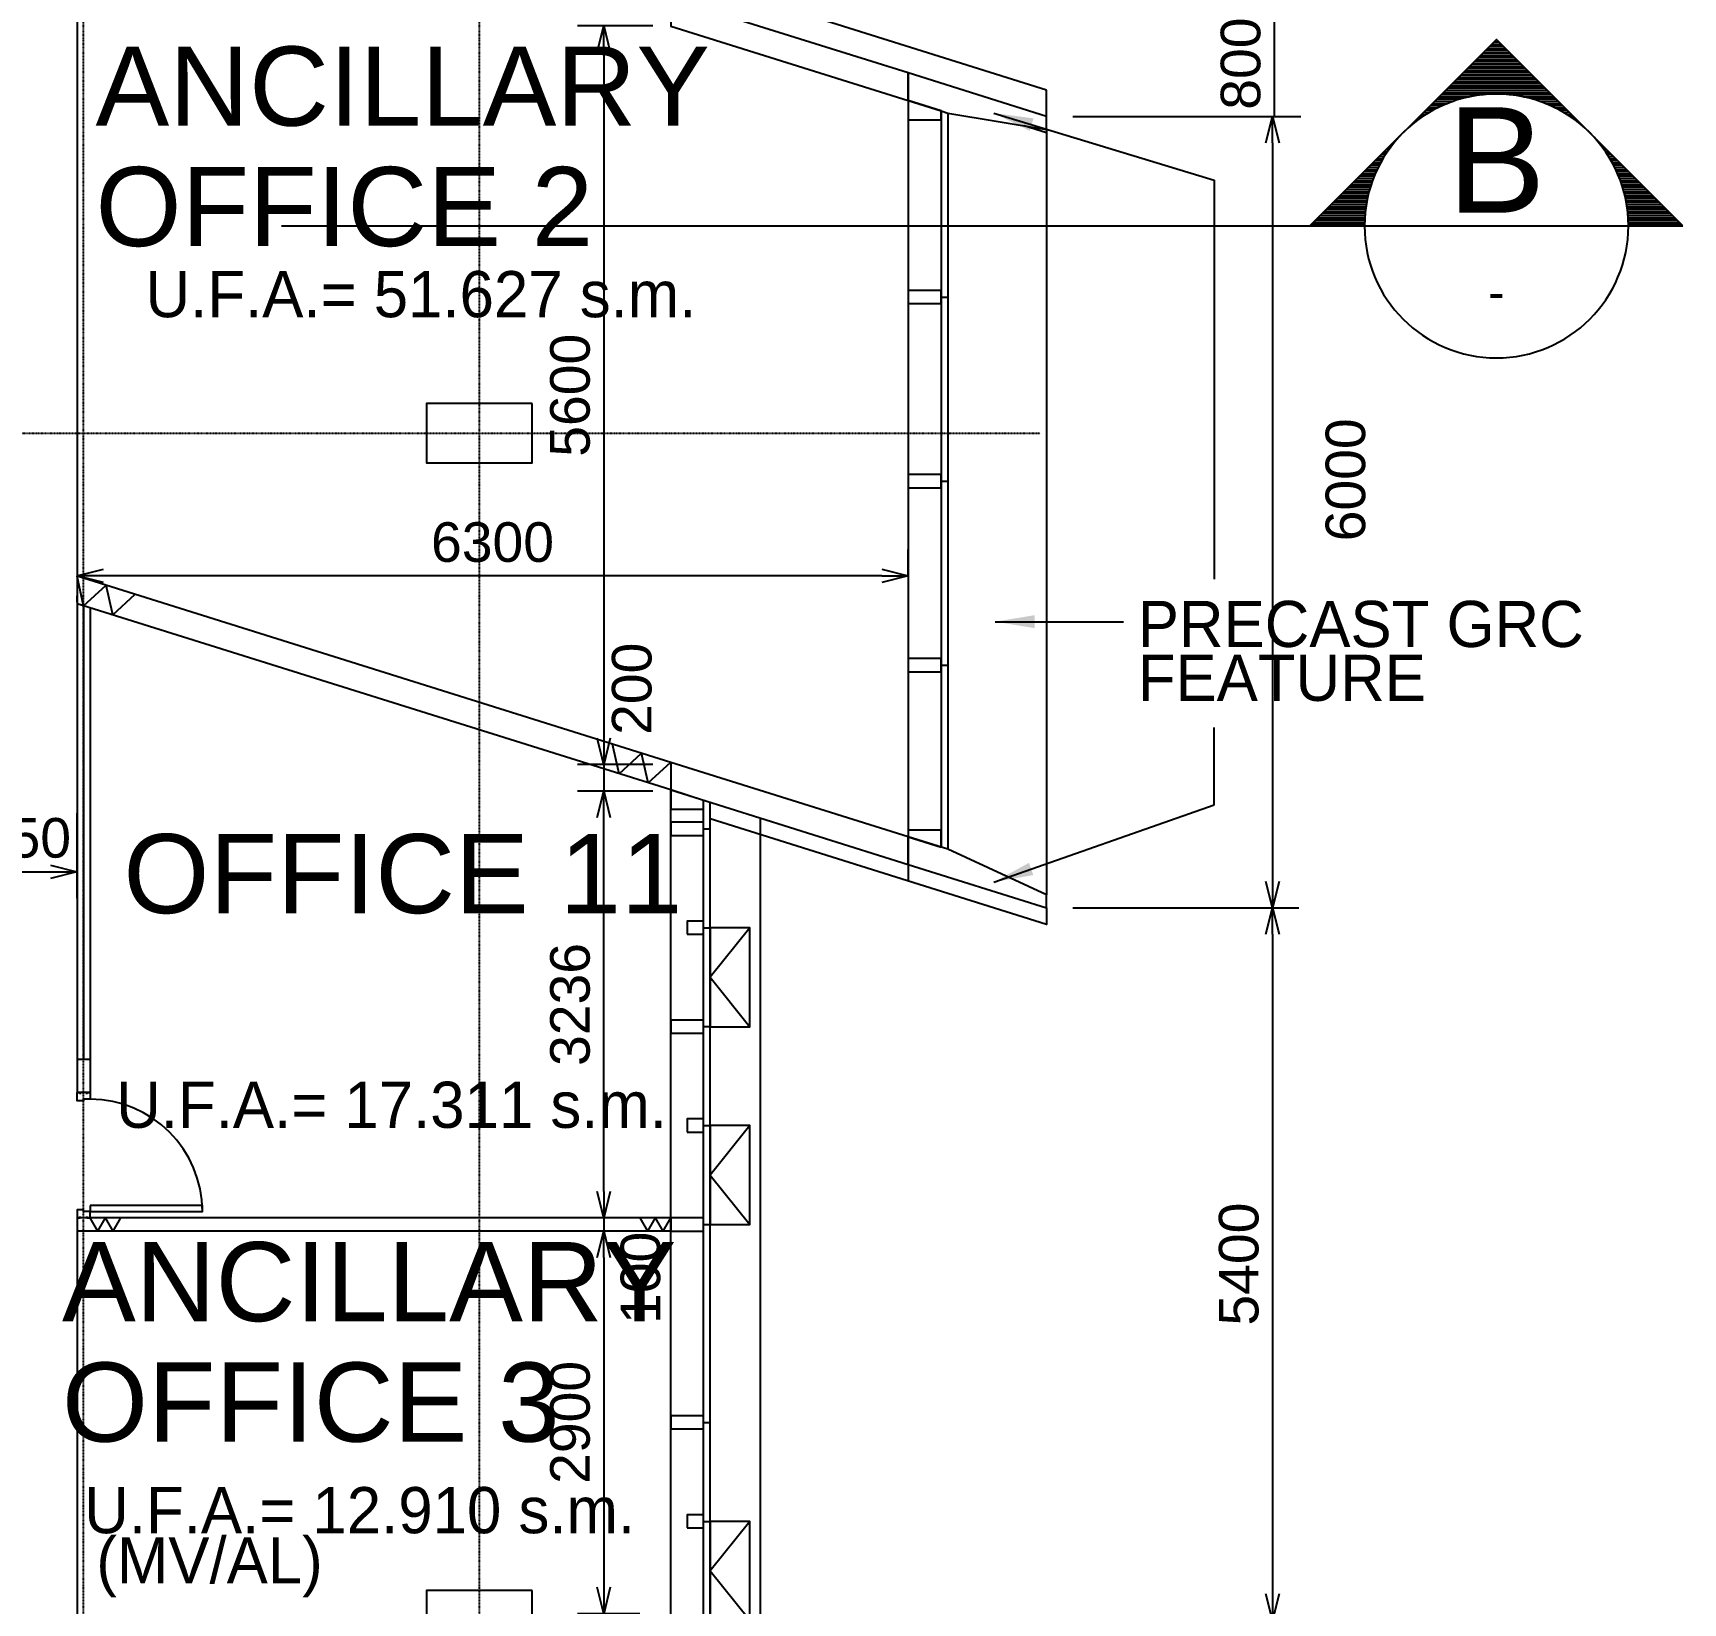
# Model space of a CAD drawing. Header units: millimetres. Extents: x 477 to 62893, y 268 to 55271.
# Drawn here: x 50386 to 62893, y 13271 to 25172 of the extents above; entities that cross this region are included whole.
import ezdxf
from ezdxf.enums import TextEntityAlignment as Align

# ---------------------------------------------------------------- set-up
doc = ezdxf.new("R2010")
doc.units = ezdxf.units.MM
doc.linetypes.add('DASHDOT', pattern=[1, 0.5, -0.25, 0, -0.25])
doc.layers.get('0').update_dxf_attribs({"color": 8})
doc.layers.get('Defpoints').update_dxf_attribs({"color": 8})
for name, color, linetype in [('DLN020__', 8, 'DASHDOT'), ('DLN030', 8, 'Continuous'), ('DLN040__', 8, 'Continuous'), ('DLN041_1', 8, 'Continuous'), ('DLN052__', 8, 'Continuous'), ('DLN061__1', 8, 'Continuous'), ('DLN210__', 8, 'Continuous'), ('DLN220__', 8, 'Continuous'), ('DLN280__', 8, 'Continuous'), ('DLN314__', 8, 'Continuous'), ('DLN324__', 8, 'Continuous'), ('DLN325__', 8, 'Continuous'), ('MARK', 8, 'Continuous')]:
    doc.layers.add(name, color=color, linetype=linetype)
doc.styles.add('ROMANS', font='swissl.ttf')
doc.styles.add('SWIS721LT450', font='swissl.ttf')
doc.styles.add('SWIS721LT750', font='swissl.ttf')
doc.dimstyles.new('INTDIM', dxfattribs={"dimscale": 200, "dimtxt": 2.25, "dimasz": 1.5, "dimexe": 1, "dimexo": 0, "dimgap": 1, "dimtad": 1, "dimdec": 0, "dimrnd": 1, "dimzin": 1, "dimdsep": 46, "dimtxsty": 'SWIS721LT450', "dimcen": 1, "dimclrd": 256, "dimclre": 256, "dimclrt": 256, "dimaunit": 1, "dimadec": 3, "dimazin": 0, "dimtfac": 1, "dimtdec": 0, "dimtix": 1, "dimtmove": 2, "dimatfit": 0, "dimfxl": 1, "dimtolj": 1, "dimtzin": 0, "dimarcsym": 0})

# ---------------------------------------------------------------- blocks, each defined once
blk = doc.blocks.new('*D449')
at = {"layer": 'Defpoints', "color": 0, "transparency": 16777216}
for p in [(55185, 16190), (54712, 16090), (55185, 16090)]:
    blk.add_point(p, dxfattribs=at)
at = {"layer": 'DLN030', "lineweight": -2, "transparency": 16777216}
for p, q in [((54985, 16190), (54512, 16190)), ((54712, 16190), (54712, 16090)), ((54985, 16090), (54512, 16090))]:
    blk.add_line(p, q, dxfattribs=at)
at = {"layer": 'DLN030', "transparency": 16777216, "insert": (54992, 15736), "char_height": 300, "attachment_point": 5, "rotation": 90, "style": 'SWIS721LT450'}
blk.add_mtext('\\A1;100', dxfattribs=at)
blk = doc.blocks.new('DIMARR')
for p, q in [((-1, 0.25), (0, 0)), ((-1, 0), (0, 0)), ((0, 0), (-1, -0.25))]:
    blk.add_line(p, q)
blk = doc.blocks.new('*D450')
at = {"layer": 'Defpoints', "color": 0, "transparency": 16777216}
for p in [(55185, 16090), (54712, 13190), (55185, 13190)]:
    blk.add_point(p, dxfattribs=at)
at = {"layer": 'DLN030', "lineweight": -2, "transparency": 16777216}
for p, q in [((54985, 16090), (54512, 16090)), ((54712, 15890), (54712, 13390)), ((54985, 13190), (54512, 13190))]:
    blk.add_line(p, q, dxfattribs=at)
at = {"layer": 'DLN030', "lineweight": -2, "transparency": 16777216, "xscale": 200, "yscale": 200, "zscale": 200}
for p, rotation in [((54712, 16090), 90), ((54712, 13190), 270)]:
    blk.add_blockref('DIMARR', p, dxfattribs=dict(at, rotation=rotation))
at = {"layer": 'DLN030', "transparency": 16777216, "insert": (54458, 14640), "char_height": 300, "attachment_point": 5, "rotation": 90, "style": 'SWIS721LT450'}
blk.add_mtext('\\A1;2900', dxfattribs=at)
blk = doc.blocks.new('*D451')
at = {"layer": 'Defpoints', "color": 0, "transparency": 16777216}
for p in [(54712, 19426), (55285, 19426), (55185, 16190)]:
    blk.add_point(p, dxfattribs=at)
at = {"layer": 'DLN030', "lineweight": -2, "transparency": 16777216}
for p, q in [((55085, 19426), (54512, 19426)), ((54712, 16390), (54712, 19226)), ((54985, 16190), (54512, 16190))]:
    blk.add_line(p, q, dxfattribs=at)
at = {"layer": 'DLN030', "lineweight": -2, "transparency": 16777216, "xscale": 200, "yscale": 200, "zscale": 200}
for p, rotation in [((54712, 19426), 90), ((54712, 16190), 270)]:
    blk.add_blockref('DIMARR', p, dxfattribs=dict(at, rotation=rotation))
at = {"layer": 'DLN030', "transparency": 16777216, "insert": (54458, 17808), "char_height": 300, "attachment_point": 5, "rotation": 90, "style": 'SWIS721LT450'}
blk.add_mtext('\\A1;3236', dxfattribs=at)
blk = doc.blocks.new('*D469')
at = {"layer": 'Defpoints', "color": 0, "transparency": 16777216}
for p in [(50719, 21106), (50719, 21057), (57019, 20861)]:
    blk.add_point(p, dxfattribs=at)
at = {"layer": 'DLN030', "lineweight": -2, "transparency": 16777216}
for p, q in [((57019, 21061), (57019, 21257)), ((56819, 21057), (50919, 21057)), ((50719, 20906), (50719, 20857))]:
    blk.add_line(p, q, dxfattribs=at)
at = {"layer": 'DLN030', "lineweight": -2, "transparency": 16777216, "xscale": 200, "yscale": 200, "zscale": 200, "rotation": 180}
blk.add_blockref('DIMARR', (50719, 21057), dxfattribs=at)
at = {"layer": 'DLN030', "lineweight": -2, "transparency": 16777216, "xscale": 200, "yscale": 200, "zscale": 200}
blk.add_blockref('DIMARR', (57019, 21057), dxfattribs=at)
at = {"layer": 'DLN030', "transparency": 16777216, "insert": (53869, 21311), "char_height": 300, "attachment_point": 5, "style": 'SWIS721LT450'}
blk.add_mtext('\\A1;6300', dxfattribs=at)
blk = doc.blocks.new('*D355')
at = {"layer": 'Defpoints', "color": 0, "transparency": 16777216}
for p in [(55285, 25226), (54712, 19626), (55285, 19626)]:
    blk.add_point(p, dxfattribs=at)
at = {"layer": 'DLN030', "lineweight": -2, "transparency": 16777216}
for p, q in [((55085, 25226), (54512, 25226)), ((54712, 25026), (54712, 19826)), ((55085, 19626), (54512, 19626))]:
    blk.add_line(p, q, dxfattribs=at)
at = {"layer": 'DLN030', "lineweight": -2, "transparency": 16777216, "xscale": 200, "yscale": 200, "zscale": 200}
for p, rotation in [((54712, 25226), 90), ((54712, 19626), 270)]:
    blk.add_blockref('DIMARR', p, dxfattribs=dict(at, rotation=rotation))
at = {"layer": 'DLN030', "transparency": 16777216, "insert": (54458, 22426), "char_height": 300, "attachment_point": 5, "rotation": 90, "style": 'SWIS721LT450'}
blk.add_mtext('\\A1;5600', dxfattribs=at)
blk = doc.blocks.new('*D357')
at = {"layer": 'Defpoints', "color": 0, "transparency": 16777216}
for p in [(55085, 19626), (54712, 19426), (55085, 19426)]:
    blk.add_point(p, dxfattribs=at)
at = {"layer": 'DLN030', "lineweight": -2, "transparency": 16777216}
for p, q in [((54885, 19626), (54512, 19626)), ((54712, 19626), (54712, 19426)), ((54885, 19426), (54512, 19426))]:
    blk.add_line(p, q, dxfattribs=at)
at = {"layer": 'DLN030', "transparency": 16777216, "insert": (54926, 20201), "char_height": 300, "attachment_point": 5, "rotation": 90, "style": 'SWIS721LT450'}
blk.add_mtext('\\A1;200', dxfattribs=at)
blk = doc.blocks.new('*D382')
at = {"layer": 'Defpoints', "color": 0, "transparency": 16777216}
for p in [(49269, 19458), (50719, 19458), (50719, 18814)]:
    blk.add_point(p, dxfattribs=at)
at = {"layer": 'DLN030', "lineweight": -2, "transparency": 16777216}
for p, q in [((49269, 19258), (49269, 18614)), ((50719, 19258), (50719, 18614)), ((49469, 18814), (50519, 18814))]:
    blk.add_line(p, q, dxfattribs=at)
at = {"layer": 'DLN030', "lineweight": -2, "transparency": 16777216, "xscale": 200, "yscale": 200, "zscale": 200, "rotation": 180}
blk.add_blockref('DIMARR', (49269, 18814), dxfattribs=at)
at = {"layer": 'DLN030', "lineweight": -2, "transparency": 16777216, "xscale": 200, "yscale": 200, "zscale": 200}
blk.add_blockref('DIMARR', (50719, 18814), dxfattribs=at)
at = {"layer": 'DLN030', "transparency": 16777216, "insert": (50208, 19069), "char_height": 300, "attachment_point": 5, "style": 'SWIS721LT450'}
blk.add_mtext('\\A1;1450', dxfattribs=at)
blk = doc.blocks.new('*X29')
for p, q in [((61410.3, 54887.5), (61488.7, 54887.5)), ((61422.8, 54900), (61476.2, 54900)), ((61435.3, 54912.5), (61463.7, 54912.5)), ((61447.8, 54925), (61451.2, 54925)), ((61310.3, 54787.5), (61588.7, 54787.5)), ((61322.8, 54800), (61576.2, 54800)), ((61335.3, 54812.5), (61563.7, 54812.5)), ((61347.8, 54825), (61551.2, 54825)), ((61360.3, 54837.5), (61538.7, 54837.5)), ((61372.8, 54850), (61526.2, 54850)), ((61385.3, 54862.5), (61513.7, 54862.5)), ((61397.8, 54875), (61501.2, 54875)), ((61222.8, 54700), (61676.2, 54700)), ((61235.3, 54712.5), (61663.7, 54712.5)), ((61247.8, 54725), (61651.2, 54725)), ((61260.3, 54737.5), (61638.7, 54737.5)), ((61272.8, 54750), (61626.2, 54750)), ((61285.3, 54762.5), (61613.7, 54762.5)), ((61297.8, 54775), (61601.2, 54775)), ((61122.8, 54600), (61295.2, 54600)), ((61135.3, 54612.5), (61376.7, 54612.5)), ((61147.8, 54625), (61751.2, 54625)), ((61160.3, 54637.5), (61738.7, 54637.5)), ((61172.8, 54650), (61726.2, 54650)), ((61185.3, 54662.5), (61713.7, 54662.5)), ((61197.8, 54675), (61701.2, 54675)), ((61210.3, 54687.5), (61688.7, 54687.5)), ((61522.3, 54612.5), (61763.7, 54612.5)), ((61603.8, 54600), (61776.2, 54600)), ((61035.3, 54512.5), (61069.3, 54512.5)), ((61047.8, 54525), (61091.4, 54525)), ((61060.3, 54537.5), (61115.4, 54537.5)), ((61072.8, 54550), (61141.8, 54550)), ((61085.3, 54562.5), (61171.2, 54562.5)), ((61097.8, 54575), (61204.8, 54575)), ((61110.3, 54587.5), (61244.6, 54587.5)), ((61654.4, 54587.5), (61788.7, 54587.5)), ((61694.2, 54575), (61801.2, 54575)), ((61727.8, 54562.5), (61813.7, 54562.5)), ((61757.2, 54550), (61826.2, 54550)), ((61783.6, 54537.5), (61838.7, 54537.5)), ((61807.6, 54525), (61851.2, 54525)), ((61829.7, 54512.5), (61863.7, 54512.5)), ((60935.3, 54412.5), (60935.8, 54412.5)), ((60947.8, 54425), (60949.4, 54425)), ((60960.3, 54437.5), (60963.8, 54437.5)), ((60972.8, 54450), (60978.9, 54450)), ((60985.3, 54462.5), (60994.8, 54462.5)), ((60997.8, 54475), (61011.7, 54475)), ((61010.3, 54487.5), (61029.6, 54487.5)), ((61022.8, 54500), (61048.8, 54500)), ((61850.2, 54500), (61876.2, 54500)), ((61869.4, 54487.5), (61888.7, 54487.5)), ((61887.3, 54475), (61901.2, 54475)), ((61904.2, 54462.5), (61913.7, 54462.5)), ((61920.1, 54450), (61926.2, 54450)), ((61935.2, 54437.5), (61938.7, 54437.5)), ((61949.6, 54425), (61951.2, 54425)), ((61963.2, 54412.5), (61963.7, 54412.5)), ((60835.3, 54312.5), (60846.9, 54312.5)), ((60847.8, 54325), (60856.3, 54325)), ((60860.3, 54337.5), (60866.2, 54337.5)), ((60872.8, 54350), (60876.5, 54350)), ((60885.3, 54362.5), (60887.3, 54362.5)), ((60897.8, 54375), (60898.6, 54375)), ((60910.3, 54387.5), (60910.4, 54387.5)), ((61988.6, 54387.5), (61988.7, 54387.5)), ((62000.4, 54375), (62001.2, 54375)), ((62011.7, 54362.5), (62013.7, 54362.5)), ((62022.5, 54350), (62026.2, 54350)), ((62032.8, 54337.5), (62038.7, 54337.5)), ((62042.7, 54325), (62051.2, 54325)), ((62052.1, 54312.5), (62063.7, 54312.5)), ((60747.8, 54225), (60791, 54225)), ((60760.3, 54237.5), (60798, 54237.5)), ((60772.8, 54250), (60805.2, 54250)), ((60785.3, 54262.5), (60812.9, 54262.5)), ((60797.8, 54275), (60820.8, 54275)), ((60810.3, 54287.5), (60829.1, 54287.5)), ((60822.8, 54300), (60837.8, 54300)), ((62061.2, 54300), (62076.2, 54300)), ((62069.9, 54287.5), (62088.7, 54287.5)), ((62078.2, 54275), (62101.2, 54275)), ((62086.1, 54262.5), (62113.7, 54262.5)), ((62093.8, 54250), (62126.2, 54250)), ((62101, 54237.5), (62138.7, 54237.5)), ((62108, 54225), (62151.2, 54225)), ((60647.8, 54125), (60745.6, 54125)), ((60660.3, 54137.5), (60750.4, 54137.5)), ((60672.8, 54150), (60755.3, 54150)), ((60685.3, 54162.5), (60760.6, 54162.5)), ((60697.8, 54175), (60766.1, 54175)), ((60710.3, 54187.5), (60771.9, 54187.5)), ((60722.8, 54200), (60778, 54200)), ((60735.3, 54212.5), (60784.3, 54212.5)), ((62114.7, 54212.5), (62163.7, 54212.5)), ((62121, 54200), (62176.2, 54200)), ((62127.1, 54187.5), (62188.7, 54187.5)), ((62132.9, 54175), (62201.2, 54175)), ((62138.4, 54162.5), (62213.7, 54162.5)), ((62143.7, 54150), (62226.2, 54150)), ((62148.6, 54137.5), (62238.7, 54137.5)), ((62153.4, 54125), (62251.2, 54125)), ((60560.3, 54037.5), (60719.4, 54037.5)), ((60572.8, 54050), (60722.4, 54050)), ((60585.3, 54062.5), (60725.7, 54062.5)), ((60597.8, 54075), (60729.2, 54075)), ((60610.3, 54087.5), (60732.9, 54087.5)), ((60622.8, 54100), (60736.9, 54100)), ((60635.3, 54112.5), (60741.2, 54112.5)), ((62157.8, 54112.5), (62263.7, 54112.5)), ((62162.1, 54100), (62276.2, 54100)), ((62166.1, 54087.5), (62288.7, 54087.5)), ((62169.8, 54075), (62301.2, 54075)), ((62173.3, 54062.5), (62313.7, 54062.5)), ((62176.6, 54050), (62326.2, 54050)), ((62179.6, 54037.5), (62338.7, 54037.5)), ((60460.3, 53937.5), (60702.9, 53937.5)), ((60472.8, 53950), (60704.2, 53950)), ((60485.3, 53962.5), (60705.7, 53962.5)), ((60497.8, 53975), (60707.5, 53975)), ((60510.3, 53987.5), (60709.4, 53987.5)), ((60522.8, 54000), (60711.6, 54000)), ((60535.3, 54012.5), (60713.9, 54012.5)), ((60547.8, 54025), (60716.5, 54025)), ((62182.5, 54025), (62351.2, 54025)), ((62185.1, 54012.5), (62363.7, 54012.5)), ((62187.4, 54000), (62376.2, 54000)), ((62189.6, 53987.5), (62388.7, 53987.5)), ((62191.5, 53975), (62401.2, 53975)), ((62193.3, 53962.5), (62413.7, 53962.5)), ((62194.8, 53950), (62426.2, 53950)), ((62196.1, 53937.5), (62438.7, 53937.5)), ((60397.8, 53875), (60699.6, 53875)), ((60410.3, 53887.5), (60699.8, 53887.5)), ((60422.8, 53900), (60700.3, 53900)), ((60435.3, 53912.5), (60700.9, 53912.5)), ((60447.8, 53925), (60701.8, 53925)), ((62197.2, 53925), (62451.2, 53925)), ((62198.1, 53912.5), (62463.7, 53912.5)), ((62198.7, 53900), (62476.2, 53900)), ((62199.2, 53887.5), (62488.7, 53887.5)), ((62199.4, 53875), (62501.2, 53875))]:
    blk.add_line(p, q)
blk = doc.blocks.new('SECHR')
at = {"layer": 'MARK'}
for p, q in [((0.586, 0), (2, 1.414)), ((3.414, 0), (2, 1.414)), ((0, 0), (3.414, 0))]:
    blk.add_line(p, q, dxfattribs=at)
for start, end in [(0, 180), (180, 0)]:
    blk.add_arc((2, 0), 1, start, end, dxfattribs=at)
at = {"layer": 'MARK', "xscale": 0.001333333333604969, "yscale": 0.001333333333604969, "zscale": 0.001333333333604969}
blk.add_blockref('*X29', (-79.933, -71.821), dxfattribs=at)
at = {"layer": 'MARK', "style": 'ROMANS'}
for tag, height, p in [('SECHR1', 0.8, (2, 0.5)), ('SECHR2', 0.267, (2, -0.5))]:
    blk.add_attdef(tag, text='', height=height, dxfattribs=at).set_placement(p, align=Align.MIDDLE)
blk = doc.blocks.new('U')
at = {"layer": 'DLN280__'}
for points in [[(-338864, -433790), (-339664, -433790), (-339664, -434240), (-338864, -434240)], [(-338864, -442790), (-339664, -442790), (-339664, -443240), (-338864, -443240)]]:
    blk.add_lwpolyline(points, close=True, dxfattribs=at)
blk = doc.blocks.new('A$C75032E79')
at = {"layer": 'DLN314__', "ltscale": 0.05}
blk.add_lwpolyline([(-750, 0), (0, 0), (0, 300), (-750, 300)], close=True, dxfattribs=at)
blk.add_lwpolyline([(-750, 300), (-375, 0), (0, 300)], dxfattribs=at)
blk = doc.blocks.new('MAGENTA')
at = {"layer": 'DLN314__'}
blk.add_line((-212508, -468222), (-212508, -468172), dxfattribs=at)
blk.add_lwpolyline([(-212458, -468472), (-212458, -468222), (-212558, -468222), (-212558, -468472)], close=True, dxfattribs=at)
blk = doc.blocks.new('MAGETA-2')
at = {"layer": 'DLN314__'}
blk.add_line((-211908, -468637), (-211908, -468587), dxfattribs=at)
blk.add_lwpolyline([(-211858, -468762), (-211858, -468637), (-211958, -468637), (-211958, -468762)], close=True, dxfattribs=at)
blk = doc.blocks.new('w')
at = {"layer": 'DLN061__1'}
for p, q in [((-380707, -515975), (-380854, -515719)), ((-380707, -515975), (-380559, -515719)), ((-380411, -515975), (-380559, -515719)), ((-380411, -515975), (-380263, -515719))]:
    blk.add_line(p, q, dxfattribs=at)
blk = doc.blocks.new('*D269')
at = {"layer": 'Defpoints', "color": 0, "transparency": 16777216}
for p in [(58069, 24540), (58069, 18540), (59781, 18540)]:
    blk.add_point(p, dxfattribs=at)
at = {"layer": 'DLN030', "lineweight": -2, "transparency": 16777216}
for p, q in [((58269, 24540), (59981, 24540)), ((59781, 24340), (59781, 18740)), ((58269, 18540), (59981, 18540))]:
    blk.add_line(p, q, dxfattribs=at)
at = {"layer": 'DLN030', "lineweight": -2, "transparency": 16777216, "xscale": 200, "yscale": 200, "zscale": 200}
for p, rotation in [((59781, 24540), 90), ((59781, 18540), 270)]:
    blk.add_blockref('DIMARR', p, dxfattribs=dict(at, rotation=rotation))
at = {"layer": 'DLN030', "transparency": 16777216, "insert": (60336, 21785), "char_height": 300, "attachment_point": 5, "rotation": 90, "style": 'SWIS721LT450'}
blk.add_mtext('\\A1;6000', dxfattribs=at)
blk = doc.blocks.new('*D270')
at = {"layer": 'Defpoints', "color": 0, "transparency": 16777216}
for p in [(58069, 18540), (58019, 13140), (59781, 13140)]:
    blk.add_point(p, dxfattribs=at)
at = {"layer": 'DLN030', "lineweight": -2, "transparency": 16777216}
for p, q in [((58269, 18540), (59981, 18540)), ((59781, 18340), (59781, 13340)), ((58219, 13140), (59981, 13140))]:
    blk.add_line(p, q, dxfattribs=at)
at = {"layer": 'DLN030', "lineweight": -2, "transparency": 16777216, "xscale": 200, "yscale": 200, "zscale": 200}
for p, rotation in [((59781, 18540), 90), ((59781, 13140), 270)]:
    blk.add_blockref('DIMARR', p, dxfattribs=dict(at, rotation=rotation))
at = {"layer": 'DLN030', "transparency": 16777216, "insert": (59527, 15840), "char_height": 300, "attachment_point": 5, "rotation": 90, "style": 'SWIS721LT450'}
blk.add_mtext('\\A1;5400', dxfattribs=at)
blk = doc.blocks.new('*D271')
at = {"layer": 'Defpoints', "color": 0, "transparency": 16777216}
for p in [(55519, 25340), (59796, 25340), (58069, 24540)]:
    blk.add_point(p, dxfattribs=at)
at = {"layer": 'DLN030', "lineweight": -2, "transparency": 16777216}
for p, q in [((55719, 25340), (59996, 25340)), ((59796, 24540), (59796, 25340)), ((58269, 24540), (59996, 24540))]:
    blk.add_line(p, q, dxfattribs=at)
at = {"layer": 'DLN030', "transparency": 16777216, "insert": (59541, 24940), "char_height": 300, "attachment_point": 5, "rotation": 90, "style": 'SWIS721LT450'}
blk.add_mtext('\\A1;800', dxfattribs=at)

msp = doc.modelspace()

# ---------------------------------------------------------------- linework, layer by layer
at = {"layer": 'DLN020__'}
for p, q in [((50769.4, 5889.6), (50769.4, 51172.8)), ((53769.4, 5889.6), (53769.4, 51172.8)), ((14340.2, 22139.6), (58019.4, 22139.6))]:
    msp.add_line(p, q, dxfattribs=at)
at = {"layer": 'DLN052__', "ltscale": 0.5}
msp.add_line((52269.4, 23709.5), (59478.7, 23709.5), dxfattribs=at)
at = {"layer": 'DLN210__'}
for p, q in [((58069.4, 24414.6), (57898.4, 24468.3)), ((58069.4, 24439.6), (58069.4, 18639.6)), ((57019.4, 18869.1), (57019.4, 18744.1))]:
    msp.add_line(p, q, dxfattribs=at)
for points in [[(57019.4, 24869.1), (57019.4, 24659.4), (57269.4, 24581), (57319.4, 24565.3), (58069.4, 24439.6), (58069.4, 24539.6)], [(57019.4, 19078.7), (57019.4, 18869.1), (58069.4, 18539.6), (58069.4, 18639.6), (57319.4, 18984.6), (57019.4, 19078.7)]]:
    msp.add_lwpolyline(points, close=True, dxfattribs=at)
msp.add_lwpolyline([(58069.4, 18539.6), (58069.4, 18414.6), (55519.4, 19214.6)], dxfattribs=at)
at = {"layer": 'DLN220__', "ltscale": 0.05}
for p, q in [((50719.4, 26196.7), (50719.4, 21055.1)), ((58069.4, 24739.6), (55519.4, 25539.6)), ((58069.4, 24539.6), (58069.4, 24739.6)), ((50719.4, 16089.6), (50719.4, 13189.6))]:
    msp.add_line(p, q, dxfattribs=at)
at = {"layer": 'DLN220__'}
for p, q in [((50719.4, 21055.1), (50719.4, 20845.5)), ((55219.4, 19643.4), (50719.4, 21055.1)), ((55219.4, 19433.8), (50719.4, 20845.5)), ((50719.4, 17389.6), (50719.4, 17139.6)), ((50819.4, 17389.6), (50719.4, 17389.6)), ((50819.4, 17389.6), (50819.4, 17139.6)), ((50819.4, 17139.6), (50719.4, 17139.6)), ((50719.4, 16189.6), (50719.4, 16089.6)), ((55219.4, 16189.6), (50719.4, 16189.6)), ((55219.4, 16089.6), (50719.4, 16089.6))]:
    msp.add_line(p, q, dxfattribs=at)
at = {"layer": 'DLN280__'}
for points in [[(55219.4, 25433.8), (55219.4, 25224.2), (57019.4, 24659.4), (57019.4, 24869.1)], [(57019.4, 18869.1), (57019.4, 19078.7), (55219.4, 19643.4), (55219.4, 19433.8), (57019.4, 18869.1)]]:
    msp.add_lwpolyline(points, close=True, dxfattribs=at)
at = {"layer": 'DLN314__'}
for p, q in [((57019.4, 24659.4), (57019.4, 19078.7)), ((57269.4, 24581), (57269.4, 19000.2)), ((57269.4, 24581), (57269.4, 24580.7)), ((57319.4, 24565.3), (57319.4, 18984.6)), ((55219.4, 8689.6), (55219.4, 19433.8)), ((55469.4, 8439.6), (55469.4, 19355.3)), ((55519.4, 8389.6), (55519.4, 19339.6)), ((55899.4, 8009.6), (55899.4, 19220.4))]:
    msp.add_line(p, q, dxfattribs=at)
for points in [[(57019.4, 24515), (57269.4, 24515), (57269.4, 24581), (57019.4, 24659.4)], [(55219.4, 19289.3), (55469.4, 19289.3), (55469.4, 19355.3), (55219.4, 19433.8)], [(57019.4, 19078.7), (57269.4, 19000.2), (57269.4, 19128.7), (57019.4, 19128.7)]]:
    msp.add_lwpolyline(points, close=True, dxfattribs=at)
at = {"layer": 'DLN324__'}
for p, q in [((50719.4, 20845.5), (50719.4, 17389.6)), ((50768.5, 20830.1), (50768.5, 17389.6)), ((50819.4, 20814.2), (50819.4, 17389.6))]:
    msp.add_line(p, q, dxfattribs=at)
at = {"layer": 'DLN325__'}
for points in [[(50794.4, 17127.6), (50794.4, 17139.6), (50819.4, 17139.6), (50819.4, 17089.6), (50769.4, 17089.6), (50769.4, 17077.1), (50719.4, 17077.1), (50719.4, 17139.6), (50744.4, 17139.6), (50744.4, 17127.6)], [(50794.4, 16201.6), (50794.4, 16189.6), (50819.4, 16189.6), (50819.4, 16239.6), (50769.4, 16239.6), (50769.4, 16252.1), (50719.4, 16252.1), (50719.4, 16189.6), (50744.4, 16189.6), (50744.4, 16201.6)]]:
    msp.add_lwpolyline(points, dxfattribs=at)
msp.add_lwpolyline([(50819.4, 16284.6), (50819.4, 16239.6), (51669.4, 16239.6), (51669.4, 16284.6)], close=True, dxfattribs=at)
msp.add_arc((50819.4, 16239.6), 850, 0.00005, 90, dxfattribs=at)

# ---------------------------------------------------------------- block references
at = {"layer": 'DLN052__', "xscale": 1000, "yscale": 1000, "zscale": 1000}
msp.add_blockref('SECHR', (59478.7, 23709.5), dxfattribs=at).add_auto_attribs({'SECHR1': 'B', 'SECHR2': '-'})
at = {"layer": 'DLN061__1', "xscale": 0.7812500000000001, "yscale": 0.7812500000000001, "zscale": 0.7812500000000001, "rotation": 342.582029245692}
for p in [(455224.4, 316419.9), (459283.7, 315146.4)]:
    msp.add_blockref('w', p, dxfattribs=at)
at = {"layer": 'DLN061__1', "xscale": 0.390625, "yscale": 0.390625, "zscale": 0.390625}
for p in [(199590.7, 217642.6), (203759.7, 217642.6)]:
    msp.add_blockref('w', p, dxfattribs=at)
at = {"layer": 'DLN280__'}
msp.add_blockref('U', (393033.8, 456154.6), dxfattribs=at)
at = {"layer": 'DLN314__', "rotation": 270}
for name, p in [('MAGENTA', (525491.4, -189337.4)), ('MAGENTA', (525491.4, -190732.6)), ('MAGENTA', (525491.4, -192127.8)), ('MAGENTA', (523691.4, -193367.9)), ('MAGETA-2', (524106.2, -193518.1)), ('MAGENTA', (523691.4, -194867.9)), ('MAGETA-2', (524106.2, -195018.1)), ('MAGENTA', (523691.4, -196367.9)), ('MAGENTA', (523691.4, -197867.9)), ('MAGETA-2', (524106.2, -198018.1))]:
    msp.add_blockref(name, p, dxfattribs=at)
at = {"layer": 'DLN314__', "ltscale": 0.05, "rotation": 270}
for p in [(55519.4, 17639.6), (55519.4, 16139.6), (55519.4, 13139.6)]:
    msp.add_blockref('A$C75032E79', p, dxfattribs=at)

# ---------------------------------------------------------------- texts
at = {"layer": 'DLN040__', "insert": (58760.1, 20104.2), "char_height": 350, "width": 4317.27, "attachment_point": 7, "line_spacing_factor": 0.7, "style": 'SWIS721LT750'}
msp.add_mtext('{\\fUnivers|b0|i0|c0|p34;PRECAST GRC FEATURE}', dxfattribs=at)
at = {"layer": 'DLN041_1', "style": 'SWIS721LT750'}
for s, p in [('ANCILLARY', (50859.8, 24469.6)), ('OFFICE 2', (50859.8, 23556.6)), ('OFFICE 11', (51071.3, 18499.9)), ('ANCILLARY', (50605.7, 15407.1)), ('OFFICE 3', (50605.7, 14494.1))]:
    msp.add_text(s, height=600, dxfattribs=at).set_placement(p)
at = {"layer": 'DLN041_1', "char_height": 350, "attachment_point": 7, "style": 'SWIS721LT750'}
for s, insert, width in [('{\\fUnivers|b0|i0|c0|p34;U.F.A.= 51.627 s.m.}', (51239.3, 23012.6), 7280.208), ('{\\fUnivers|b0|i0|c0|p34;U.F.A.= 17.311 s.m.}', (51016.6, 16867.7), 7280.208), ('{\\fUnivers|b0|i0|c0|p34;U.F.A.= 12.910 s.m.}', (50774.6, 13794.9), 7280.208), ('{\\fUnivers|b0|i0|c0|p34;(MV/AL)}', (50865.7, 13313.8), 9007.441)]:
    msp.add_mtext(s, dxfattribs=dict(at, insert=insert, width=width))

# ---------------------------------------------------------------- dimensions: what is measured, and where the dimension line sits
at = {"layer": 'DLN030'}
for base, p1, p2, angle, picture, middle in [((59795.6, 25339.6), (58069.4, 24539.6), (55519.4, 25339.6), 90, '*D271', (59541.4, 24939.6)), ((54712, 19625.9), (55285.3, 25225.9), (55285.3, 19625.9), 90, '*D355', (54457.8, 22425.9)), ((54712, 19425.9), (55185.3, 16189.6), (55285.3, 19425.9), 270, '*D451', (54457.8, 17807.8)), ((59781, 13139.6), (58069.4, 18539.6), (58019.4, 13139.6), 90, '*D270', (59526.8, 15839.6)), ((54712, 13189.6), (55185.3, 16089.6), (55185.3, 13189.6), 90, '*D450', (54457.8, 14639.6))]:
    dim = msp.add_linear_dim(base=base, p1=p1, p2=p2, angle=angle, dimstyle='INTDIM', override={"dimscale": 1, "dimtxt": 300, "dimasz": 200, "dimexe": 200, "dimexo": 200, "dimgap": 100, "dimrnd": 0, "dimzin": 0, "dimblk": 'DIMARR', "dimcen": 200, "dimclrt": 256}, dxfattribs=at)
    dim.commit()
    dim.dimension.update_dxf_attribs({"geometry": picture, "text_midpoint": middle})
for base, p1, p2, picture, middle in [((59781, 18539.6), (58069.4, 24539.6), (58069.4, 18539.6), '*D269', (60335.6, 21784.8)), ((54712, 16089.6), (55185.3, 16189.6), (55185.3, 16089.6), '*D449', (54991.8, 15736.3))]:
    dim = msp.add_linear_dim(base=base, p1=p1, p2=p2, angle=90, dimstyle='INTDIM', override={"dimscale": 1, "dimtxt": 300, "dimasz": 200, "dimexe": 200, "dimexo": 200, "dimgap": 100, "dimrnd": 0, "dimzin": 0, "dimblk": 'DIMARR', "dimcen": 200, "dimclrt": 256}, dxfattribs=at)
    dim.commit()
    dim.dimension.update_dxf_attribs({"geometry": picture, "text_midpoint": middle, "dimtype": 160})
dim = msp.add_linear_dim(base=(50719.4, 21057.1), p1=(57019.4, 20861.3), p2=(50719.4, 21106.2), dimstyle='INTDIM', override={"dimscale": 1, "dimtxt": 300, "dimasz": 200, "dimexe": 200, "dimexo": 200, "dimgap": 100, "dimrnd": 0, "dimzin": 0, "dimblk": 'DIMARR', "dimcen": 200, "dimclrt": 256}, dxfattribs=at)
dim.commit()
dim.dimension.update_dxf_attribs({"geometry": '*D469', "text_midpoint": (53869.4, 21311.3)})
dim = msp.add_linear_dim(base=(54712, 19425.9), p1=(55085.3, 19625.9), p2=(55085.3, 19425.9), angle=90, text='200', dimstyle='INTDIM', override={"dimscale": 1, "dimtxt": 300, "dimasz": 200, "dimexe": 200, "dimexo": 200, "dimgap": 100, "dimrnd": 0, "dimzin": 0, "dimblk": 'DIMARR', "dimcen": 200, "dimclrt": 256}, dxfattribs=at)
dim.commit()
dim.dimension.update_dxf_attribs({"geometry": '*D357', "text_midpoint": (54925.7, 20200.9), "dimtype": 160})
dim = msp.add_linear_dim(base=(50719.4, 18814.4), p1=(49269.4, 19458.2), p2=(50719.4, 19458.2), dimstyle='INTDIM', override={"dimscale": 1, "dimtxt": 300, "dimasz": 200, "dimexe": 200, "dimexo": 200, "dimgap": 100, "dimrnd": 0, "dimzin": 0, "dimblk": 'DIMARR', "dimcen": 200, "dimclrt": 256}, dxfattribs=at)
dim.commit()
dim.dimension.update_dxf_attribs({"geometry": '*D382', "text_midpoint": (50207.7, 19068.5), "dimtype": 160})

# ---------------------------------------------------------------- leaders
at = {"layer": 'DLN040__'}
for points in [[(57668.7, 24565.1), (59339, 24056.6), (59339, 21031.4)], [(57679.3, 20709.7), (58651.8, 20709.7)], [(57668.7, 18735.9), (59339, 19321.6), (59339, 19907.3)]]:
    msp.add_leader(points, dimstyle='INTDIM', override={"dimtad": 0}, dxfattribs=at)

doc.saveas('drawing.dxf')
